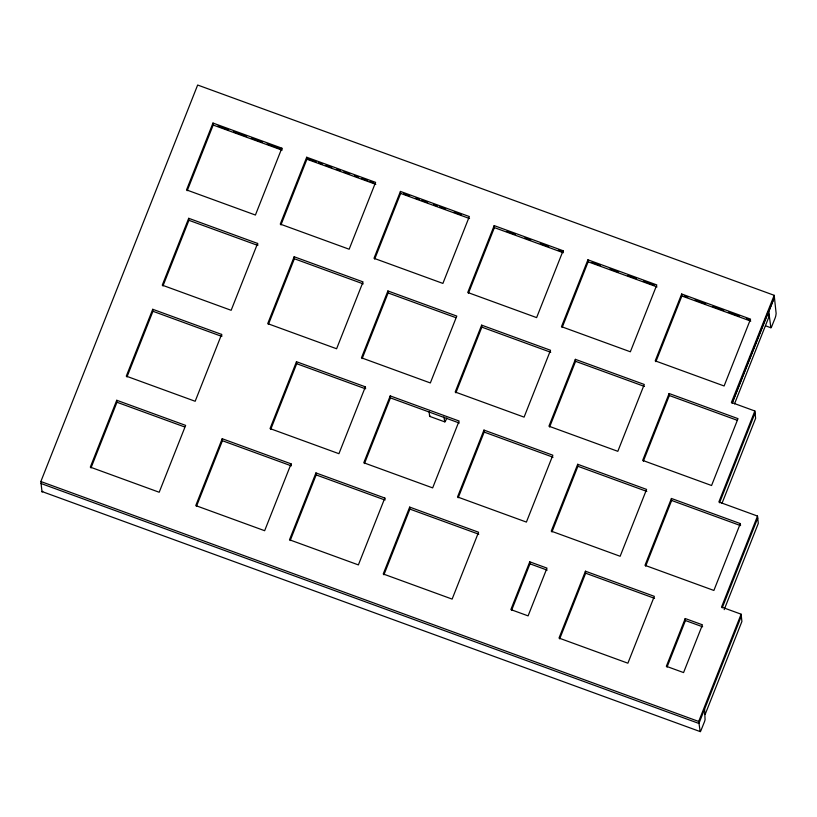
<?xml version="1.0" encoding="UTF-8"?>
<svg xmlns="http://www.w3.org/2000/svg" width="817" height="817" viewBox="0 0 817 817"><rect width="100%" height="100%" fill="white"/><g stroke="black" fill="none" stroke-linecap="round" stroke-linejoin="round"><path stroke-width="1.23" d="M42.76 491.303A5.913 0.674 -70 0 1 42.555 491.63L42.035 491.997L40.85 481.53L197.653 85.029L774.199 295.315L776.14 313.483L775.782 315.883A5.913 0.674 -70 0 1 775.18 317.905L771.524 326.984A5.913 0.674 -70 0 1 770.911 327.954L768.746 311.634L774.414 297.306L732.093 403.261L768.378 311.502L768.94 316.822L734.514 403.884M212.971 123.05L186.531 189.912L255.415 215.034L281.855 148.173L212.971 123.05L213.186 125.042L187.205 190.739M116.749 400.269L90.309 467.13L159.192 492.253L185.633 425.391L116.749 400.269L116.964 402.26L90.983 467.947M152.728 309.286L126.288 376.147L195.171 401.27L221.611 334.408L152.728 309.286L152.942 311.277L126.962 376.974M188.707 218.302L162.266 285.164L231.15 310.297L257.6 243.435L188.707 218.302L188.921 220.304L162.94 285.991M306.702 157.242L280.262 224.103L349.155 249.226L375.595 182.365L306.702 157.242L306.916 159.233L280.946 224.92M222.204 438.729L195.763 505.59L264.647 530.713L291.087 463.852L222.204 438.729L222.418 440.72L196.437 506.417M294.161 256.763L267.721 323.634L336.604 348.757L363.054 281.896L294.161 256.763L294.375 258.764L268.395 324.451M296.479 361.717L270.039 428.578L338.932 453.701L365.373 386.839L296.479 361.717L296.694 363.708L270.713 429.405M400.442 191.423L374.002 258.295L442.896 283.417L469.336 216.556L400.442 191.423L400.657 193.425L374.676 259.112M315.944 472.92L289.504 539.782L358.387 564.904L384.827 498.043L315.944 472.92L316.159 474.912L290.178 540.599M387.901 290.954L361.461 357.815L430.345 382.948L456.785 316.077L387.901 290.954L388.116 292.956L362.135 358.643M390.22 395.908L363.779 462.769L432.663 487.892L459.113 421.031L390.22 395.908L390.434 397.899L364.453 463.586M494.183 225.615L467.743 292.476L536.626 317.609L563.076 250.737L494.183 225.615L494.397 227.616L468.417 293.303M409.674 507.102L383.234 573.973L452.128 599.096L478.568 532.235L409.674 507.102L409.889 509.103L383.919 574.79M481.642 325.146L455.192 392.007L524.085 417.13L550.525 350.268L481.642 325.146L481.846 327.137L455.876 392.834M483.96 430.089L457.52 496.961L526.403 522.083L552.843 455.222L483.96 430.089L484.175 432.091L458.194 497.778M587.923 259.806L561.483 326.667L630.367 351.79L656.807 284.929L587.923 259.806L588.138 261.797L562.157 327.494M575.372 359.337L548.932 426.198L617.826 451.321L644.266 384.46L575.372 359.337L575.587 361.328L549.616 427.015M529.763 561.83L510.87 609.594L528.099 615.875L546.981 568.111L529.763 561.83L529.967 563.832L511.544 610.422M577.701 464.281L551.25 531.142L620.144 556.275L646.584 489.414L577.701 464.281L577.905 466.282L551.935 531.969M681.664 293.997L655.214 360.859L724.107 385.981L750.547 319.12L681.664 293.997L681.868 295.989L655.898 361.676M585.442 571.206L559.002 638.077L627.885 663.2L654.325 596.339L585.442 571.206L585.656 573.207L559.676 638.894M669.113 393.518L642.673 460.39L711.566 485.512L738.006 418.651L669.113 393.518L669.327 395.52L643.347 461.207M671.431 498.472L644.991 565.333L713.884 590.456L740.325 523.595L671.431 498.472L671.645 500.464L645.665 566.161M774.199 295.315L731.409 402.444L754.847 410.992L718.868 501.975L757.512 516.068L758.299 523.391L724.189 609.645M719.542 502.782L755.061 412.983M721.983 503.384L755.623 418.304L754.847 410.992M685.228 618.54L666.345 666.294L683.563 672.575L702.457 624.821L685.228 618.54L685.443 620.532L667.019 667.132M757.512 516.068L721.534 607.051L741.121 614.19L741.897 621.512L705.142 714.446M722.218 607.868L757.727 518.07M704.581 709.125L705.081 719.716A5.913 0.674 -70 0 1 704.479 721.738L700.833 730.827A5.913 0.674 -70 0 1 700.22 731.797L698.698 721.462L741.121 614.19M741.325 616.192L698.913 723.453L41.064 483.521M446.838 418.049L445.459 421.123A5.913 0.674 -70 0 1 444.846 422.093L443.876 416.936M217.873 126.063L228.668 129.995M233.458 131.741L246.642 136.551M251.442 138.298L262.226 142.24M267.016 143.986L280.211 148.796M307.774 158.845L316.169 161.909M318.559 162.787L322.164 164.094M325.758 165.402L331.743 167.597M336.543 169.344L340.138 170.651M343.732 171.968L349.727 174.154M354.527 175.9L358.122 177.207M361.717 178.525L367.711 180.71M370.101 181.578L373.696 182.896M403.669 193.823L409.664 196.009M415.649 198.194L419.254 199.511M421.643 200.379L427.638 202.565M433.633 204.75L437.228 206.068M439.628 206.936L445.622 209.121M454.007 212.185L461.207 214.81M506.754 231.425L515.139 234.479M524.728 237.982L530.723 240.167M540.313 243.66L548.707 246.724M558.297 250.216L561.892 251.534M591.855 262.461L600.25 265.525M609.839 269.018L618.224 272.081M627.813 275.574L636.208 278.638M643.398 281.262L654.182 285.194M684.156 296.122L687.751 297.439M694.94 300.053L705.725 303.995M712.924 306.62L723.709 310.552M728.498 312.298L739.293 316.23M746.483 318.855L750.077 320.172M765.662 325.85L770.451 327.597M213.186 125.042L280.885 149.736M306.916 159.233L375.81 184.356M400.657 193.425L469.55 218.547M494.397 227.616L563.281 252.739L563.076 250.737M588.138 261.797L657.021 286.93M681.868 295.989L750.762 321.112M188.921 220.304L257.804 245.427L257.6 243.435M294.375 258.764L363.269 283.887M388.116 292.956L455.815 317.639M481.846 327.137L550.74 352.27M575.587 361.328L644.48 386.451M669.327 395.52L737.026 420.214M152.942 311.277L221.826 336.41L221.611 334.408M296.694 363.708L364.392 388.402M390.434 397.899L459.317 423.022M484.175 432.091L553.058 457.214M577.905 466.282L646.798 491.405M671.645 500.464L740.539 525.597L740.325 523.595M429.109 411.543L429.619 416.353L444.387 421.735M116.964 402.26L184.662 426.954M222.418 440.72L291.301 465.853L291.087 463.852M316.159 474.912L383.857 499.606M409.889 509.103L478.782 534.226M585.656 573.207L654.54 598.33M529.967 563.832L547.196 570.113M685.443 620.532L702.661 626.813M40.85 481.53L698.698 721.462M41.912 491.507L699.761 731.44M429.619 416.353L430.263 416.476A5.913 0.674 -70 0 0 430.467 416.149M384.827 498.043L385.042 500.035M365.373 386.839L365.587 388.841M281.855 148.173L282.069 150.175"/></g></svg>
